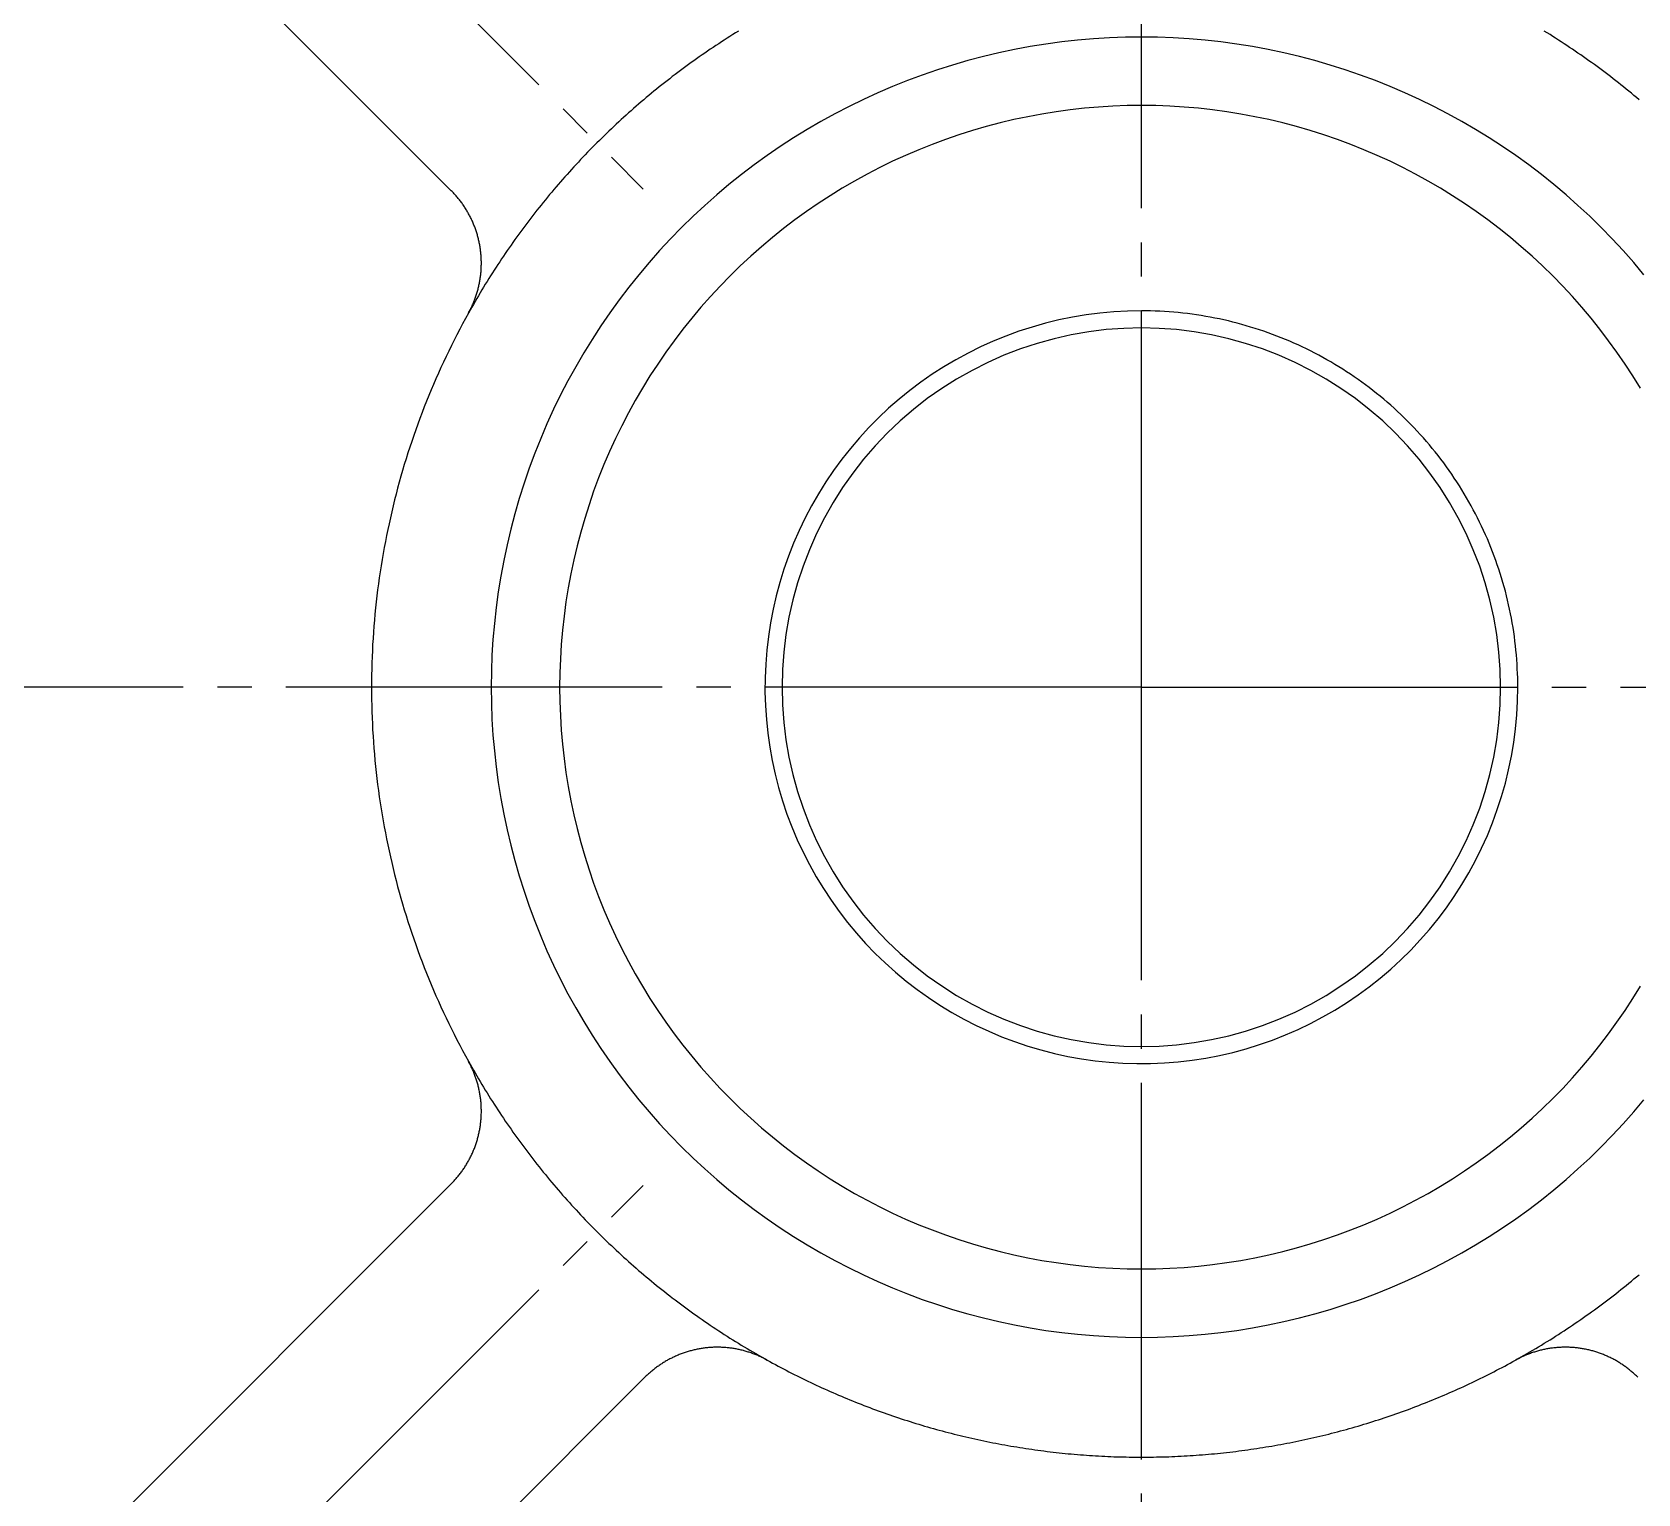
# Model space of a CAD drawing. Extents: x 0 to 707, y 0 to 380.
# Drawn here: x 609.84 to 656.77, y 240.35 to 283.07 of the extents above; entities that cross this region are included whole.
import ezdxf

# ---------------------------------------------------------------- set-up
doc = ezdxf.new("R2010")
doc.units = 0
doc.linetypes.add('DASH_CENTER', pattern=[14, 11, -1, 1, -1])
doc.layers.get('0').update_dxf_attribs({"linetype": 'CONTINUOUS'})

msp = doc.modelspace()

# ---------------------------------------------------------------- linework, layer by layer
at = {"color": 1, "linetype": 'DASH_CENTER'}
for p, q in [((642.259, 263.926), (642.259, 326.846)), ((597.075, 309.11), (627.702, 278.484)), ((642.259, 263.926), (577.909, 263.926)), ((642.259, 199.362), (642.259, 263.926)), ((642.259, 263.926), (706.609, 263.926)), ((597.075, 218.742), (627.702, 249.368))]:
    msp.add_line(p, q, dxfattribs=at)
at = {"color": 7, "linetype": 'CONTINUOUS'}
for p, q in [((622.092, 278.436), (605.853, 294.676)), ((605.853, 233.176), (622.092, 249.416)), ((611.509, 227.519), (627.749, 243.759))]:
    msp.add_line(p, q, dxfattribs=at)
for points in [[(630.484, 283.099, 0), (630.401, 283.048, 0), (630.318, 282.996, 0), (630.235, 282.944, 0), (630.153, 282.891, 0), (630.07, 282.839, 0), (629.988, 282.785, 0), (629.907, 282.732, 0), (629.825, 282.678, 0), (629.744, 282.624, 0), (629.662, 282.569, 0), (629.582, 282.514, 0), (629.501, 282.459, 0), (629.421, 282.404, 0), (629.34, 282.348, 0), (629.26, 282.291, 0), (629.181, 282.235, 0), (629.101, 282.178, 0), (629.022, 282.12, 0), (628.943, 282.063, 0), (628.865, 282.005, 0), (628.786, 281.946, 0), (628.708, 281.887, 0), (628.63, 281.828, 0), (628.552, 281.769, 0), (628.475, 281.709, 0), (628.398, 281.649, 0), (628.321, 281.589, 0), (628.244, 281.528, 0), (628.168, 281.467, 0), (628.092, 281.406, 0), (628.016, 281.344, 0), (627.941, 281.282, 0), (627.865, 281.219, 0), (627.79, 281.157, 0), (627.716, 281.094, 0), (627.641, 281.03, 0), (627.567, 280.967, 0), (627.493, 280.903, 0), (627.419, 280.838, 0), (627.346, 280.774, 0), (627.273, 280.709, 0), (627.2, 280.644, 0), (627.128, 280.578, 0), (627.056, 280.512, 0), (626.984, 280.446, 0), (626.912, 280.379, 0), (626.841, 280.312, 0), (626.77, 280.245, 0), (626.699, 280.178, 0), (626.628, 280.11, 0), (626.558, 280.042, 0), (626.488, 279.974, 0), (626.419, 279.905, 0), (626.349, 279.836, 0), (626.28, 279.767, 0), (626.212, 279.697, 0), (626.143, 279.627, 0), (626.075, 279.557, 0), (626.008, 279.487, 0), (625.94, 279.416, 0), (625.873, 279.345, 0), (625.806, 279.273, 0), (625.74, 279.202, 0), (625.673, 279.13, 0), (625.607, 279.058, 0), (625.542, 278.985, 0), (625.477, 278.912, 0), (625.412, 278.839, 0), (625.347, 278.766, 0), (625.283, 278.692, 0), (625.219, 278.618, 0), (625.155, 278.544, 0), (625.092, 278.47, 0), (625.029, 278.395, 0), (624.966, 278.32, 0), (624.904, 278.245, 0), (624.841, 278.169, 0), (624.78, 278.093, 0), (624.718, 278.017, 0), (624.657, 277.941, 0), (624.597, 277.864, 0), (624.536, 277.788, 0), (624.476, 277.71, 0), (624.416, 277.633, 0), (624.357, 277.555, 0), (624.298, 277.477, 0), (624.239, 277.399, 0), (624.181, 277.321, 0), (624.123, 277.242, 0), (624.065, 277.163, 0), (624.008, 277.084, 0), (623.951, 277.005, 0), (623.894, 276.925, 0), (623.838, 276.845, 0), (623.782, 276.765, 0), (623.726, 276.684, 0), (623.671, 276.604, 0), (623.616, 276.523, 0), (623.562, 276.442, 0), (623.507, 276.36, 0), (623.454, 276.279, 0), (623.4, 276.197, 0), (623.347, 276.115, 0), (623.294, 276.033, 0), (623.242, 275.95, 0), (623.19, 275.867, 0), (623.138, 275.784, 0), (623.087, 275.701, 0), (623.036, 275.618, 0), (622.985, 275.534, 0), (622.935, 275.45, 0), (622.885, 275.366, 0), (622.835, 275.282, 0), (622.786, 275.198, 0), (622.737, 275.113, 0), (622.689, 275.028, 0), (622.641, 274.943, 0), (622.593, 274.857, 0)], [(656.803, 281.094, 0), (656.728, 281.157, 0), (656.653, 281.219, 0), (656.578, 281.282, 0), (656.503, 281.344, 0), (656.427, 281.406, 0), (656.351, 281.467, 0), (656.274, 281.528, 0), (656.198, 281.589, 0), (656.121, 281.649, 0), (656.044, 281.709, 0), (655.966, 281.769, 0), (655.889, 281.828, 0), (655.811, 281.887, 0), (655.733, 281.946, 0), (655.654, 282.005, 0), (655.575, 282.063, 0), (655.497, 282.12, 0), (655.417, 282.178, 0), (655.338, 282.235, 0), (655.258, 282.291, 0), (655.178, 282.348, 0), (655.098, 282.404, 0), (655.018, 282.459, 0), (654.937, 282.514, 0), (654.856, 282.569, 0), (654.775, 282.624, 0), (654.694, 282.678, 0), (654.612, 282.732, 0), (654.53, 282.785, 0), (654.448, 282.839, 0), (654.366, 282.891, 0), (654.283, 282.944, 0), (654.201, 282.996, 0), (654.118, 283.048, 0), (654.035, 283.099, 0)], [(642.259, 282.926, 0), (641.793, 282.92, 0), (641.327, 282.903, 0), (640.862, 282.875, 0), (640.397, 282.835, 0), (639.934, 282.783, 0), (639.471, 282.72, 0), (639.011, 282.646, 0), (638.553, 282.561, 0), (638.096, 282.464, 0), (637.643, 282.357, 0), (637.192, 282.238, 0), (636.744, 282.108, 0), (636.299, 281.967, 0), (635.858, 281.815, 0), (635.421, 281.653, 0), (634.988, 281.48, 0), (634.56, 281.296, 0), (634.136, 281.102, 0), (633.717, 280.897, 0), (633.303, 280.683, 0), (632.894, 280.458, 0), (632.491, 280.223, 0), (632.094, 279.978, 0), (631.703, 279.724, 0), (631.319, 279.46, 0), (630.941, 279.187, 0), (630.57, 278.905, 0), (630.206, 278.613, 0), (629.849, 278.313, 0), (629.5, 278.004, 0), (629.158, 277.687, 0), (628.824, 277.361, 0), (628.499, 277.027, 0), (628.181, 276.686, 0), (627.872, 276.336, 0), (627.572, 275.98, 0), (627.281, 275.615, 0), (626.998, 275.244, 0), (626.725, 274.866, 0), (626.461, 274.482, 0), (626.207, 274.091, 0), (625.962, 273.694, 0), (625.728, 273.291, 0), (625.503, 272.883, 0), (625.288, 272.469, 0), (625.084, 272.05, 0), (624.889, 271.626, 0), (624.706, 271.197, 0), (624.532, 270.764, 0), (624.37, 270.327, 0), (624.218, 269.886, 0), (624.077, 269.441, 0), (623.948, 268.994, 0), (623.829, 268.543, 0), (623.721, 268.089, 0), (623.624, 267.633, 0), (623.539, 267.174, 0), (623.465, 266.714, 0), (623.402, 266.252, 0), (623.351, 265.788, 0), (623.311, 265.324, 0), (623.282, 264.858, 0), (623.265, 264.392, 0), (623.259, 263.926, 0), (623.265, 263.46, 0), (623.282, 262.994, 0), (623.311, 262.528, 0), (623.351, 262.064, 0), (623.402, 261.6, 0), (623.465, 261.138, 0), (623.539, 260.678, 0), (623.624, 260.219, 0), (623.721, 259.763, 0), (623.829, 259.309, 0), (623.948, 258.859, 0), (624.077, 258.411, 0), (624.218, 257.966, 0), (624.37, 257.525, 0), (624.532, 257.088, 0), (624.706, 256.655, 0), (624.889, 256.227, 0), (625.084, 255.803, 0), (625.288, 255.383, 0), (625.503, 254.97, 0), (625.728, 254.561, 0), (625.962, 254.158, 0), (626.207, 253.761, 0), (626.461, 253.37, 0), (626.725, 252.986, 0), (626.998, 252.608, 0), (627.281, 252.237, 0), (627.572, 251.873, 0), (627.872, 251.516, 0), (628.181, 251.166, 0), (628.499, 250.825, 0), (628.824, 250.491, 0), (629.158, 250.165, 0), (629.5, 249.848, 0), (629.849, 249.539, 0), (630.206, 249.239, 0), (630.57, 248.948, 0), (630.941, 248.665, 0), (631.319, 248.392, 0), (631.703, 248.128, 0), (632.094, 247.874, 0), (632.491, 247.629, 0), (632.894, 247.394, 0), (633.303, 247.17, 0), (633.717, 246.955, 0), (634.136, 246.75, 0), (634.56, 246.556, 0), (634.988, 246.372, 0), (635.421, 246.199, 0), (635.858, 246.037, 0), (636.299, 245.885, 0), (636.744, 245.744, 0), (637.192, 245.614, 0), (637.643, 245.495, 0), (638.096, 245.388, 0), (638.553, 245.291, 0), (639.011, 245.206, 0), (639.471, 245.132, 0), (639.934, 245.069, 0), (640.397, 245.018, 0), (640.862, 244.978, 0), (641.327, 244.949, 0), (641.793, 244.932, 0), (642.259, 244.926, 0)], [(656.947, 275.98, 0), (656.646, 276.336, 0), (656.337, 276.686, 0), (656.02, 277.027, 0), (655.694, 277.361, 0), (655.361, 277.687, 0), (655.019, 278.004, 0), (654.67, 278.313, 0), (654.313, 278.613, 0), (653.949, 278.905, 0), (653.578, 279.187, 0), (653.2, 279.46, 0), (652.815, 279.724, 0), (652.424, 279.978, 0), (652.027, 280.223, 0), (651.624, 280.458, 0), (651.216, 280.683, 0), (650.802, 280.897, 0), (650.383, 281.102, 0), (649.959, 281.296, 0), (649.53, 281.48, 0), (649.097, 281.653, 0), (648.66, 281.815, 0), (648.219, 281.967, 0), (647.775, 282.108, 0), (647.327, 282.238, 0), (646.876, 282.357, 0), (646.422, 282.464, 0), (645.966, 282.561, 0), (645.508, 282.646, 0), (645.047, 282.72, 0), (644.585, 282.783, 0), (644.122, 282.835, 0), (643.657, 282.875, 0), (643.192, 282.903, 0), (642.726, 282.92, 0), (642.259, 282.926, 0)], [(642.259, 280.926, 0), (641.842, 280.921, 0), (641.425, 280.906, 0), (641.009, 280.88, 0), (640.593, 280.844, 0), (640.178, 280.798, 0), (639.765, 280.742, 0), (639.353, 280.676, 0), (638.943, 280.599, 0), (638.535, 280.513, 0), (638.129, 280.417, 0), (637.725, 280.31, 0), (637.324, 280.194, 0), (636.927, 280.068, 0), (636.532, 279.932, 0), (636.141, 279.787, 0), (635.754, 279.632, 0), (635.37, 279.468, 0), (634.991, 279.294, 0), (634.616, 279.111, 0), (634.246, 278.919, 0), (633.88, 278.718, 0), (633.52, 278.507, 0), (633.164, 278.289, 0), (632.815, 278.061, 0), (632.471, 277.825, 0), (632.132, 277.581, 0), (631.8, 277.328, 0), (631.475, 277.067, 0), (631.155, 276.799, 0), (630.843, 276.522, 0), (630.537, 276.238, 0), (630.239, 275.947, 0), (629.947, 275.648, 0), (629.663, 275.343, 0), (629.387, 275.03, 0), (629.118, 274.711, 0), (628.857, 274.385, 0), (628.605, 274.053, 0), (628.36, 273.715, 0), (628.124, 273.371, 0), (627.897, 273.021, 0), (627.678, 272.666, 0), (627.468, 272.305, 0), (627.267, 271.94, 0), (627.075, 271.569, 0), (626.892, 271.195, 0), (626.718, 270.815, 0), (626.553, 270.432, 0), (626.398, 270.044, 0), (626.253, 269.653, 0), (626.117, 269.259, 0), (625.991, 268.861, 0), (625.875, 268.46, 0), (625.769, 268.057, 0), (625.672, 267.651, 0), (625.586, 267.243, 0), (625.51, 266.832, 0), (625.443, 266.421, 0), (625.387, 266.007, 0), (625.341, 265.592, 0), (625.305, 265.177, 0), (625.28, 264.76, 0), (625.264, 264.343, 0), (625.259, 263.926, 0), (625.264, 263.509, 0), (625.28, 263.092, 0), (625.305, 262.675, 0), (625.341, 262.26, 0), (625.387, 261.845, 0), (625.443, 261.432, 0), (625.51, 261.02, 0), (625.586, 260.61, 0), (625.672, 260.201, 0), (625.769, 259.795, 0), (625.875, 259.392, 0), (625.991, 258.991, 0), (626.117, 258.593, 0), (626.253, 258.199, 0), (626.398, 257.808, 0), (626.553, 257.42, 0), (626.718, 257.037, 0), (626.892, 256.658, 0), (627.075, 256.283, 0), (627.267, 255.912, 0), (627.468, 255.547, 0), (627.678, 255.186, 0), (627.897, 254.831, 0), (628.124, 254.481, 0), (628.36, 254.137, 0), (628.605, 253.799, 0), (628.857, 253.467, 0), (629.118, 253.141, 0), (629.387, 252.822, 0), (629.663, 252.51, 0), (629.947, 252.204, 0), (630.239, 251.905, 0), (630.537, 251.614, 0), (630.843, 251.33, 0), (631.155, 251.054, 0), (631.475, 250.785, 0), (631.8, 250.524, 0), (632.132, 250.272, 0), (632.471, 250.027, 0), (632.815, 249.791, 0), (633.164, 249.564, 0), (633.52, 249.345, 0), (633.88, 249.135, 0), (634.246, 248.933, 0), (634.616, 248.741, 0), (634.991, 248.558, 0), (635.37, 248.385, 0), (635.754, 248.22, 0), (636.141, 248.065, 0), (636.532, 247.92, 0), (636.927, 247.784, 0), (637.324, 247.658, 0), (637.725, 247.542, 0), (638.129, 247.436, 0), (638.535, 247.339, 0), (638.943, 247.253, 0), (639.353, 247.176, 0), (639.765, 247.11, 0), (640.178, 247.054, 0), (640.593, 247.008, 0), (641.009, 246.972, 0), (641.425, 246.947, 0), (641.842, 246.931, 0), (642.259, 246.926, 0)], [(656.841, 272.666, 0), (656.622, 273.021, 0), (656.394, 273.371, 0), (656.158, 273.715, 0), (655.914, 274.053, 0), (655.661, 274.385, 0), (655.401, 274.711, 0), (655.132, 275.03, 0), (654.855, 275.343, 0), (654.572, 275.648, 0), (654.28, 275.947, 0), (653.982, 276.238, 0), (653.676, 276.522, 0), (653.363, 276.799, 0), (653.044, 277.067, 0), (652.718, 277.328, 0), (652.386, 277.581, 0), (652.048, 277.825, 0), (651.704, 278.061, 0), (651.354, 278.289, 0), (650.999, 278.507, 0), (650.639, 278.718, 0), (650.273, 278.919, 0), (649.903, 279.111, 0), (649.528, 279.294, 0), (649.148, 279.468, 0), (648.765, 279.632, 0), (648.378, 279.787, 0), (647.986, 279.932, 0), (647.592, 280.068, 0), (647.194, 280.194, 0), (646.793, 280.31, 0), (646.39, 280.417, 0), (645.984, 280.513, 0), (645.576, 280.599, 0), (645.166, 280.676, 0), (644.754, 280.742, 0), (644.34, 280.798, 0), (643.926, 280.844, 0), (643.51, 280.88, 0), (643.093, 280.906, 0), (642.677, 280.921, 0), (642.259, 280.926, 0)], [(622.593, 274.857, 0), (622.608, 274.884, 0), (622.622, 274.911, 0), (622.636, 274.937, 0), (622.65, 274.964, 0), (622.663, 274.992, 0), (622.677, 275.019, 0), (622.69, 275.046, 0), (622.702, 275.074, 0), (622.715, 275.101, 0), (622.727, 275.129, 0), (622.739, 275.157, 0), (622.75, 275.185, 0), (622.761, 275.213, 0), (622.772, 275.241, 0), (622.783, 275.27, 0), (622.794, 275.298, 0), (622.804, 275.327, 0), (622.813, 275.355, 0), (622.823, 275.384, 0), (622.832, 275.413, 0), (622.841, 275.442, 0), (622.85, 275.471, 0), (622.858, 275.5, 0), (622.866, 275.529, 0), (622.874, 275.559, 0), (622.882, 275.588, 0), (622.889, 275.617, 0), (622.896, 275.647, 0), (622.902, 275.676, 0), (622.909, 275.706, 0), (622.915, 275.736, 0), (622.92, 275.766, 0), (622.926, 275.795, 0), (622.931, 275.825, 0), (622.936, 275.855, 0), (622.94, 275.885, 0), (622.944, 275.915, 0), (622.948, 275.945, 0), (622.952, 275.975, 0), (622.955, 276.005, 0), (622.958, 276.036, 0), (622.961, 276.066, 0), (622.963, 276.096, 0), (622.965, 276.126, 0), (622.967, 276.156, 0), (622.968, 276.187, 0), (622.969, 276.217, 0), (622.97, 276.247, 0), (622.971, 276.278, 0), (622.971, 276.308, 0), (622.971, 276.338, 0), (622.971, 276.368, 0), (622.97, 276.399, 0), (622.969, 276.429, 0), (622.968, 276.459, 0), (622.966, 276.49, 0), (622.964, 276.52, 0), (622.962, 276.55, 0), (622.959, 276.58, 0), (622.956, 276.61, 0), (622.953, 276.64, 0), (622.95, 276.671, 0), (622.946, 276.701, 0), (622.942, 276.731, 0), (622.938, 276.761, 0), (622.933, 276.791, 0), (622.928, 276.82, 0), (622.923, 276.85, 0), (622.917, 276.88, 0), (622.911, 276.91, 0), (622.905, 276.939, 0), (622.899, 276.969, 0), (622.892, 276.999, 0), (622.885, 277.028, 0), (622.878, 277.057, 0), (622.87, 277.087, 0), (622.862, 277.116, 0), (622.854, 277.145, 0), (622.845, 277.174, 0), (622.836, 277.203, 0), (622.827, 277.232, 0), (622.818, 277.261, 0), (622.808, 277.29, 0), (622.798, 277.318, 0), (622.788, 277.347, 0), (622.777, 277.375, 0), (622.767, 277.403, 0), (622.755, 277.432, 0), (622.744, 277.46, 0), (622.732, 277.488, 0), (622.72, 277.515, 0), (622.708, 277.543, 0), (622.696, 277.571, 0), (622.683, 277.598, 0), (622.67, 277.626, 0), (622.656, 277.653, 0), (622.643, 277.68, 0), (622.629, 277.707, 0), (622.614, 277.733, 0), (622.6, 277.76, 0), (622.585, 277.787, 0), (622.57, 277.813, 0), (622.555, 277.839, 0), (622.54, 277.865, 0), (622.524, 277.891, 0), (622.508, 277.917, 0), (622.491, 277.942, 0), (622.475, 277.968, 0), (622.458, 277.993, 0), (622.441, 278.018, 0), (622.424, 278.043, 0), (622.406, 278.067, 0), (622.388, 278.092, 0), (622.37, 278.116, 0), (622.352, 278.14, 0), (622.333, 278.164, 0), (622.314, 278.188, 0), (622.295, 278.212, 0), (622.276, 278.235, 0), (622.257, 278.258, 0), (622.237, 278.281, 0), (622.217, 278.304, 0), (622.197, 278.326, 0), (622.176, 278.349, 0), (622.156, 278.371, 0), (622.135, 278.393, 0), (622.114, 278.415, 0), (622.092, 278.436, 0)], [(622.593, 274.857, 0), (622.507, 274.701, 0), (622.422, 274.544, 0), (622.339, 274.387, 0), (622.257, 274.228, 0), (622.175, 274.07, 0), (622.096, 273.91, 0), (622.017, 273.75, 0), (621.94, 273.589, 0), (621.864, 273.428, 0), (621.789, 273.266, 0), (621.716, 273.103, 0), (621.644, 272.94, 0), (621.573, 272.776, 0), (621.504, 272.612, 0), (621.435, 272.447, 0), (621.368, 272.282, 0), (621.303, 272.116, 0), (621.239, 271.95, 0), (621.176, 271.783, 0), (621.114, 271.616, 0), (621.054, 271.448, 0), (620.995, 271.279, 0), (620.937, 271.111, 0), (620.881, 270.941, 0), (620.826, 270.772, 0), (620.772, 270.602, 0), (620.72, 270.431, 0), (620.669, 270.26, 0), (620.62, 270.089, 0), (620.572, 269.917, 0), (620.525, 269.745, 0), (620.479, 269.572, 0), (620.435, 269.4, 0), (620.393, 269.226, 0), (620.351, 269.053, 0), (620.311, 268.879, 0), (620.273, 268.705, 0), (620.235, 268.531, 0), (620.2, 268.356, 0), (620.165, 268.181, 0), (620.132, 268.006, 0), (620.101, 267.83, 0), (620.07, 267.654, 0), (620.041, 267.478, 0), (620.014, 267.302, 0), (619.988, 267.126, 0), (619.963, 266.949, 0), (619.94, 266.772, 0), (619.918, 266.595, 0), (619.898, 266.418, 0), (619.879, 266.241, 0), (619.861, 266.063, 0), (619.845, 265.885, 0), (619.83, 265.708, 0), (619.817, 265.53, 0), (619.805, 265.352, 0), (619.794, 265.174, 0), (619.785, 264.996, 0), (619.777, 264.818, 0), (619.771, 264.639, 0), (619.766, 264.461, 0), (619.762, 264.283, 0), (619.76, 264.104, 0), (619.759, 263.926, 0), (619.76, 263.748, 0), (619.762, 263.569, 0), (619.766, 263.391, 0), (619.771, 263.213, 0), (619.777, 263.035, 0), (619.785, 262.856, 0), (619.794, 262.678, 0), (619.805, 262.5, 0), (619.817, 262.322, 0), (619.83, 262.144, 0), (619.845, 261.967, 0), (619.861, 261.789, 0), (619.879, 261.612, 0), (619.898, 261.434, 0), (619.918, 261.257, 0), (619.94, 261.08, 0), (619.963, 260.903, 0), (619.988, 260.727, 0), (620.014, 260.55, 0), (620.041, 260.374, 0), (620.07, 260.198, 0), (620.101, 260.022, 0), (620.132, 259.847, 0), (620.165, 259.671, 0), (620.2, 259.496, 0), (620.235, 259.322, 0), (620.273, 259.147, 0), (620.311, 258.973, 0), (620.351, 258.799, 0), (620.393, 258.626, 0), (620.435, 258.453, 0), (620.479, 258.28, 0), (620.525, 258.107, 0), (620.572, 257.935, 0), (620.62, 257.763, 0), (620.669, 257.592, 0), (620.72, 257.421, 0), (620.772, 257.251, 0), (620.826, 257.081, 0), (620.881, 256.911, 0), (620.937, 256.742, 0), (620.995, 256.573, 0), (621.054, 256.405, 0), (621.114, 256.237, 0), (621.176, 256.069, 0), (621.239, 255.902, 0), (621.303, 255.736, 0), (621.368, 255.57, 0), (621.435, 255.405, 0), (621.504, 255.24, 0), (621.573, 255.076, 0), (621.644, 254.912, 0), (621.716, 254.749, 0), (621.789, 254.586, 0), (621.864, 254.424, 0), (621.94, 254.263, 0), (622.017, 254.102, 0), (622.096, 253.942, 0), (622.175, 253.783, 0), (622.257, 253.624, 0), (622.339, 253.466, 0), (622.422, 253.308, 0), (622.507, 253.151, 0), (622.593, 252.995, 0)], [(642.259, 274.926, 0), (641.854, 274.919, 0), (641.45, 274.896, 0), (641.047, 274.859, 0), (640.645, 274.807, 0), (640.246, 274.74, 0), (639.849, 274.659, 0), (639.456, 274.563, 0), (639.066, 274.452, 0), (638.681, 274.328, 0), (638.3, 274.189, 0), (637.925, 274.036, 0), (637.556, 273.87, 0), (637.193, 273.69, 0), (636.837, 273.497, 0), (636.489, 273.291, 0), (636.148, 273.072, 0), (635.816, 272.841, 0), (635.492, 272.598, 0), (635.177, 272.343, 0), (634.872, 272.077, 0), (634.577, 271.799, 0), (634.293, 271.511, 0), (634.019, 271.213, 0), (633.756, 270.904, 0), (633.505, 270.587, 0), (633.266, 270.26, 0), (633.039, 269.925, 0), (632.824, 269.581, 0), (632.623, 269.23, 0), (632.434, 268.872, 0), (632.258, 268.507, 0), (632.097, 268.136, 0), (631.949, 267.759, 0), (631.815, 267.377, 0), (631.695, 266.99, 0), (631.589, 266.599, 0), (631.498, 266.204, 0), (631.421, 265.807, 0), (631.359, 265.406, 0), (631.312, 265.004, 0), (631.28, 264.601, 0), (631.263, 264.196, 0), (631.26, 263.791, 0), (631.273, 263.386, 0), (631.3, 262.982, 0), (631.342, 262.58, 0), (631.399, 262.179, 0), (631.471, 261.78, 0), (631.557, 261.384, 0), (631.658, 260.992, 0), (631.773, 260.604, 0), (631.902, 260.22, 0), (632.046, 259.842, 0), (632.203, 259.468, 0), (632.374, 259.101, 0), (632.558, 258.741, 0), (632.756, 258.387, 0), (632.966, 258.041, 0), (633.189, 257.703, 0), (633.424, 257.373, 0), (633.671, 257.053, 0), (633.93, 256.741, 0), (634.2, 256.439, 0), (634.481, 256.148, 0), (634.773, 255.867, 0), (635.074, 255.597, 0), (635.386, 255.338, 0), (635.707, 255.091, 0), (636.036, 254.856, 0), (636.374, 254.633, 0), (636.72, 254.422, 0), (637.074, 254.225, 0), (637.435, 254.041, 0), (637.802, 253.87, 0), (638.175, 253.713, 0), (638.554, 253.569, 0), (638.937, 253.44, 0), (639.325, 253.325, 0), (639.718, 253.224, 0), (640.113, 253.137, 0), (640.512, 253.066, 0), (640.913, 253.009, 0), (641.316, 252.967, 0), (641.72, 252.939, 0), (642.124, 252.927, 0), (642.529, 252.929, 0), (642.934, 252.947, 0), (643.338, 252.979, 0), (643.74, 253.026, 0), (644.14, 253.088, 0), (644.538, 253.165, 0), (644.932, 253.256, 0), (645.323, 253.361, 0), (645.71, 253.481, 0), (646.092, 253.615, 0), (646.469, 253.763, 0), (646.84, 253.925, 0), (647.205, 254.101, 0), (647.563, 254.289, 0), (647.914, 254.491, 0), (648.258, 254.706, 0), (648.593, 254.933, 0), (648.92, 255.172, 0), (649.238, 255.423, 0), (649.546, 255.686, 0), (649.844, 255.959, 0), (650.132, 256.244, 0), (650.41, 256.539, 0), (650.676, 256.844, 0), (650.931, 257.159, 0), (651.174, 257.482, 0), (651.405, 257.815, 0), (651.624, 258.156, 0), (651.83, 258.504, 0), (652.023, 258.86, 0), (652.203, 259.223, 0), (652.37, 259.592, 0), (652.522, 259.967, 0), (652.661, 260.348, 0), (652.786, 260.733, 0), (652.896, 261.123, 0), (652.992, 261.516, 0), (653.073, 261.913, 0), (653.14, 262.312, 0), (653.192, 262.714, 0), (653.23, 263.117, 0), (653.252, 263.521, 0), (653.259, 263.926, 0)], [(653.259, 263.926, 0), (653.259, 264.061, 0), (653.256, 264.196, 0), (653.252, 264.331, 0), (653.246, 264.466, 0), (653.239, 264.601, 0), (653.23, 264.735, 0), (653.219, 264.87, 0), (653.206, 265.004, 0), (653.192, 265.139, 0), (653.177, 265.273, 0), (653.159, 265.406, 0), (653.14, 265.54, 0), (653.12, 265.674, 0), (653.097, 265.807, 0), (653.073, 265.94, 0), (653.048, 266.072, 0), (653.021, 266.204, 0), (652.992, 266.336, 0), (652.962, 266.468, 0), (652.93, 266.599, 0), (652.896, 266.73, 0), (652.861, 266.86, 0), (652.824, 266.99, 0), (652.786, 267.119, 0), (652.746, 267.248, 0), (652.704, 267.377, 0), (652.661, 267.505, 0), (652.616, 267.632, 0), (652.57, 267.759, 0), (652.522, 267.885, 0), (652.473, 268.011, 0), (652.422, 268.136, 0), (652.37, 268.26, 0), (652.316, 268.384, 0), (652.26, 268.507, 0), (652.203, 268.629, 0), (652.145, 268.751, 0), (652.085, 268.872, 0), (652.023, 268.992, 0), (651.96, 269.111, 0), (651.896, 269.23, 0), (651.83, 269.348, 0), (651.763, 269.465, 0), (651.694, 269.581, 0), (651.624, 269.697, 0), (651.553, 269.811, 0), (651.48, 269.925, 0), (651.405, 270.037, 0), (651.33, 270.149, 0), (651.253, 270.26, 0), (651.174, 270.37, 0), (651.095, 270.479, 0), (651.014, 270.587, 0), (650.931, 270.694, 0), (650.847, 270.8, 0), (650.762, 270.904, 0), (650.676, 271.008, 0), (650.589, 271.111, 0), (650.5, 271.213, 0), (650.41, 271.313, 0), (650.319, 271.413, 0), (650.226, 271.511, 0), (650.132, 271.608, 0), (650.038, 271.704, 0), (649.941, 271.799, 0), (649.844, 271.893, 0), (649.746, 271.985, 0), (649.646, 272.077, 0), (649.546, 272.167, 0), (649.444, 272.255, 0), (649.341, 272.343, 0), (649.238, 272.429, 0), (649.133, 272.514, 0), (649.027, 272.598, 0), (648.92, 272.68, 0), (648.812, 272.761, 0), (648.703, 272.841, 0), (648.593, 272.92, 0), (648.482, 272.997, 0), (648.371, 273.072, 0), (648.258, 273.147, 0), (648.144, 273.219, 0), (648.03, 273.291, 0), (647.914, 273.361, 0), (647.798, 273.43, 0), (647.681, 273.497, 0), (647.563, 273.563, 0), (647.445, 273.627, 0), (647.325, 273.69, 0), (647.205, 273.752, 0), (647.084, 273.812, 0), (646.962, 273.87, 0), (646.84, 273.927, 0), (646.717, 273.982, 0), (646.593, 274.036, 0), (646.469, 274.089, 0), (646.344, 274.14, 0), (646.218, 274.189, 0), (646.092, 274.237, 0), (645.965, 274.283, 0), (645.838, 274.328, 0), (645.71, 274.371, 0), (645.581, 274.412, 0), (645.452, 274.452, 0), (645.323, 274.491, 0), (645.193, 274.528, 0), (645.063, 274.563, 0), (644.932, 274.596, 0), (644.801, 274.628, 0), (644.669, 274.659, 0), (644.538, 274.688, 0), (644.405, 274.715, 0), (644.273, 274.74, 0), (644.14, 274.764, 0), (644.007, 274.786, 0), (643.873, 274.807, 0), (643.74, 274.826, 0), (643.606, 274.843, 0), (643.472, 274.859, 0), (643.338, 274.873, 0), (643.203, 274.886, 0), (643.069, 274.896, 0), (642.934, 274.905, 0), (642.799, 274.913, 0), (642.664, 274.919, 0), (642.529, 274.923, 0), (642.394, 274.925, 0), (642.259, 274.926, 0)], [(652.759, 263.926, 0), (652.747, 264.441, 0), (652.709, 264.955, 0), (652.646, 265.467, 0), (652.558, 265.975, 0), (652.445, 266.477, 0), (652.307, 266.974, 0), (652.146, 267.463, 0), (651.96, 267.944, 0), (651.751, 268.415, 0), (651.52, 268.876, 0), (651.265, 269.324, 0), (650.99, 269.76, 0), (650.693, 270.181, 0), (650.376, 270.587, 0), (650.039, 270.977, 0), (649.684, 271.351, 0), (649.311, 271.706, 0), (648.92, 272.043, 0), (648.514, 272.36, 0), (648.093, 272.657, 0), (647.657, 272.932, 0), (647.209, 273.186, 0), (646.749, 273.418, 0), (646.278, 273.627, 0), (645.797, 273.812, 0), (645.307, 273.974, 0), (644.811, 274.111, 0), (644.308, 274.224, 0), (643.8, 274.312, 0), (643.289, 274.376, 0), (642.775, 274.413, 0), (642.259, 274.426, 0), (641.744, 274.413, 0), (641.23, 274.376, 0), (640.719, 274.312, 0), (640.211, 274.224, 0), (639.708, 274.111, 0), (639.211, 273.974, 0), (638.722, 273.812, 0), (638.241, 273.627, 0), (637.77, 273.418, 0), (637.31, 273.186, 0), (636.861, 272.932, 0), (636.426, 272.657, 0), (636.004, 272.36, 0), (635.598, 272.043, 0), (635.208, 271.706, 0), (634.835, 271.351, 0), (634.479, 270.977, 0), (634.143, 270.587, 0), (633.826, 270.181, 0), (633.529, 269.76, 0), (633.253, 269.324, 0), (632.999, 268.876, 0), (632.767, 268.415, 0), (632.559, 267.944, 0), (632.373, 267.463, 0), (632.211, 266.974, 0), (632.074, 266.477, 0), (631.961, 265.975, 0), (631.873, 265.467, 0), (631.81, 264.955, 0), (631.772, 264.441, 0), (631.759, 263.926, 0), (631.772, 263.411, 0), (631.81, 262.897, 0), (631.873, 262.385, 0), (631.961, 261.878, 0), (632.074, 261.375, 0), (632.211, 260.878, 0), (632.373, 260.389, 0), (632.559, 259.908, 0), (632.767, 259.437, 0), (632.999, 258.976, 0), (633.253, 258.528, 0), (633.529, 258.093, 0), (633.826, 257.671, 0), (634.143, 257.265, 0), (634.479, 256.875, 0), (634.835, 256.501, 0), (635.208, 256.146, 0), (635.598, 255.809, 0), (636.004, 255.492, 0), (636.426, 255.196, 0), (636.861, 254.92, 0), (637.31, 254.666, 0), (637.77, 254.434, 0), (638.241, 254.225, 0), (638.722, 254.04, 0), (639.211, 253.878, 0), (639.708, 253.741, 0), (640.211, 253.628, 0), (640.719, 253.54, 0), (641.23, 253.477, 0), (641.744, 253.439, 0), (642.259, 253.426, 0), (642.775, 253.439, 0), (643.289, 253.477, 0), (643.8, 253.54, 0), (644.308, 253.628, 0), (644.811, 253.741, 0), (645.307, 253.878, 0), (645.797, 254.04, 0), (646.278, 254.225, 0), (646.749, 254.434, 0), (647.209, 254.666, 0), (647.657, 254.92, 0), (648.093, 255.196, 0), (648.514, 255.492, 0), (648.92, 255.809, 0), (649.311, 256.146, 0), (649.684, 256.501, 0), (650.039, 256.875, 0), (650.376, 257.265, 0), (650.693, 257.671, 0), (650.99, 258.093, 0), (651.265, 258.528, 0), (651.52, 258.976, 0), (651.751, 259.437, 0), (651.96, 259.908, 0), (652.146, 260.389, 0), (652.307, 260.878, 0), (652.445, 261.375, 0), (652.558, 261.878, 0), (652.646, 262.385, 0), (652.709, 262.897, 0), (652.747, 263.411, 0), (652.759, 263.926, 0)], [(642.259, 246.926, 0), (642.677, 246.931, 0), (643.093, 246.947, 0), (643.51, 246.972, 0), (643.926, 247.008, 0), (644.34, 247.054, 0), (644.754, 247.11, 0), (645.166, 247.176, 0), (645.576, 247.253, 0), (645.984, 247.339, 0), (646.39, 247.436, 0), (646.793, 247.542, 0), (647.194, 247.658, 0), (647.592, 247.784, 0), (647.986, 247.92, 0), (648.378, 248.065, 0), (648.765, 248.22, 0), (649.148, 248.385, 0), (649.528, 248.558, 0), (649.903, 248.741, 0), (650.273, 248.933, 0), (650.639, 249.135, 0), (650.999, 249.345, 0), (651.354, 249.564, 0), (651.704, 249.791, 0), (652.048, 250.027, 0), (652.386, 250.272, 0), (652.718, 250.524, 0), (653.044, 250.785, 0), (653.363, 251.054, 0), (653.676, 251.33, 0), (653.982, 251.614, 0), (654.28, 251.905, 0), (654.572, 252.204, 0), (654.855, 252.51, 0), (655.132, 252.822, 0), (655.401, 253.141, 0), (655.661, 253.467, 0), (655.914, 253.799, 0), (656.158, 254.137, 0), (656.394, 254.481, 0), (656.622, 254.831, 0), (656.841, 255.186, 0)], [(622.092, 249.416, 0), (622.114, 249.438, 0), (622.135, 249.459, 0), (622.156, 249.481, 0), (622.176, 249.503, 0), (622.197, 249.526, 0), (622.217, 249.548, 0), (622.237, 249.571, 0), (622.257, 249.594, 0), (622.276, 249.617, 0), (622.295, 249.641, 0), (622.314, 249.664, 0), (622.333, 249.688, 0), (622.352, 249.712, 0), (622.37, 249.736, 0), (622.388, 249.76, 0), (622.406, 249.785, 0), (622.424, 249.81, 0), (622.441, 249.834, 0), (622.458, 249.859, 0), (622.475, 249.885, 0), (622.491, 249.91, 0), (622.508, 249.936, 0), (622.524, 249.961, 0), (622.54, 249.987, 0), (622.555, 250.013, 0), (622.57, 250.039, 0), (622.585, 250.066, 0), (622.6, 250.092, 0), (622.614, 250.119, 0), (622.629, 250.146, 0), (622.643, 250.172, 0), (622.656, 250.199, 0), (622.67, 250.227, 0), (622.683, 250.254, 0), (622.696, 250.281, 0), (622.708, 250.309, 0), (622.72, 250.337, 0), (622.732, 250.365, 0), (622.744, 250.393, 0), (622.755, 250.421, 0), (622.767, 250.449, 0), (622.777, 250.477, 0), (622.788, 250.505, 0), (622.798, 250.534, 0), (622.808, 250.563, 0), (622.818, 250.591, 0), (622.827, 250.62, 0), (622.836, 250.649, 0), (622.845, 250.678, 0), (622.854, 250.707, 0), (622.862, 250.736, 0), (622.87, 250.765, 0), (622.878, 250.795, 0), (622.885, 250.824, 0), (622.892, 250.854, 0), (622.899, 250.883, 0), (622.905, 250.913, 0), (622.911, 250.942, 0), (622.917, 250.972, 0), (622.923, 251.002, 0), (622.928, 251.032, 0), (622.933, 251.062, 0), (622.938, 251.092, 0), (622.942, 251.122, 0), (622.946, 251.152, 0), (622.95, 251.182, 0), (622.953, 251.212, 0), (622.956, 251.242, 0), (622.959, 251.272, 0), (622.962, 251.302, 0), (622.964, 251.332, 0), (622.966, 251.363, 0), (622.968, 251.393, 0), (622.969, 251.423, 0), (622.97, 251.453, 0), (622.971, 251.484, 0), (622.971, 251.514, 0), (622.971, 251.544, 0), (622.971, 251.575, 0), (622.97, 251.605, 0), (622.969, 251.635, 0), (622.968, 251.665, 0), (622.967, 251.696, 0), (622.965, 251.726, 0), (622.963, 251.756, 0), (622.961, 251.786, 0), (622.958, 251.817, 0), (622.955, 251.847, 0), (622.952, 251.877, 0), (622.948, 251.907, 0), (622.944, 251.937, 0), (622.94, 251.967, 0), (622.936, 251.997, 0), (622.931, 252.027, 0), (622.926, 252.057, 0), (622.92, 252.087, 0), (622.915, 252.116, 0), (622.909, 252.146, 0), (622.902, 252.176, 0), (622.896, 252.205, 0), (622.889, 252.235, 0), (622.882, 252.264, 0), (622.874, 252.294, 0), (622.866, 252.323, 0), (622.858, 252.352, 0), (622.85, 252.381, 0), (622.841, 252.41, 0), (622.832, 252.439, 0), (622.823, 252.468, 0), (622.813, 252.497, 0), (622.804, 252.525, 0), (622.794, 252.554, 0), (622.783, 252.582, 0), (622.772, 252.611, 0), (622.761, 252.639, 0), (622.75, 252.667, 0), (622.739, 252.695, 0), (622.727, 252.723, 0), (622.715, 252.751, 0), (622.702, 252.778, 0), (622.69, 252.806, 0), (622.677, 252.833, 0), (622.663, 252.861, 0), (622.65, 252.888, 0), (622.636, 252.915, 0), (622.622, 252.942, 0), (622.608, 252.968, 0), (622.593, 252.995, 0)], [(622.593, 252.995, 0), (622.641, 252.909, 0), (622.689, 252.824, 0), (622.737, 252.739, 0), (622.786, 252.655, 0), (622.835, 252.57, 0), (622.885, 252.486, 0), (622.935, 252.402, 0), (622.985, 252.318, 0), (623.036, 252.234, 0), (623.087, 252.151, 0), (623.138, 252.068, 0), (623.19, 251.985, 0), (623.242, 251.902, 0), (623.294, 251.819, 0), (623.347, 251.737, 0), (623.4, 251.655, 0), (623.454, 251.573, 0), (623.507, 251.492, 0), (623.562, 251.41, 0), (623.616, 251.329, 0), (623.671, 251.248, 0), (623.726, 251.168, 0), (623.782, 251.087, 0), (623.838, 251.007, 0), (623.894, 250.927, 0), (623.951, 250.848, 0), (624.008, 250.768, 0), (624.065, 250.689, 0), (624.123, 250.61, 0), (624.181, 250.531, 0), (624.239, 250.453, 0), (624.298, 250.375, 0), (624.357, 250.297, 0), (624.416, 250.219, 0), (624.476, 250.142, 0), (624.536, 250.065, 0), (624.597, 249.988, 0), (624.657, 249.911, 0), (624.718, 249.835, 0), (624.78, 249.759, 0), (624.841, 249.683, 0), (624.904, 249.607, 0), (624.966, 249.532, 0), (625.029, 249.457, 0), (625.092, 249.382, 0), (625.155, 249.308, 0), (625.219, 249.234, 0), (625.283, 249.16, 0), (625.347, 249.086, 0), (625.412, 249.013, 0), (625.477, 248.94, 0), (625.542, 248.867, 0), (625.607, 248.794, 0), (625.673, 248.722, 0), (625.74, 248.65, 0), (625.806, 248.579, 0), (625.873, 248.507, 0), (625.94, 248.436, 0), (626.008, 248.366, 0), (626.075, 248.295, 0), (626.143, 248.225, 0), (626.212, 248.155, 0), (626.28, 248.085, 0), (626.349, 248.016, 0), (626.419, 247.947, 0), (626.488, 247.879, 0), (626.558, 247.81, 0), (626.628, 247.742, 0), (626.699, 247.674, 0), (626.77, 247.607, 0), (626.841, 247.54, 0), (626.912, 247.473, 0), (626.984, 247.406, 0), (627.056, 247.34, 0), (627.128, 247.274, 0), (627.2, 247.209, 0), (627.273, 247.143, 0), (627.346, 247.078, 0), (627.419, 247.014, 0), (627.493, 246.949, 0), (627.567, 246.885, 0), (627.641, 246.822, 0), (627.716, 246.758, 0), (627.79, 246.695, 0), (627.865, 246.633, 0), (627.941, 246.57, 0), (628.016, 246.508, 0), (628.092, 246.447, 0), (628.168, 246.385, 0), (628.244, 246.324, 0), (628.321, 246.263, 0), (628.398, 246.203, 0), (628.475, 246.143, 0), (628.552, 246.083, 0), (628.63, 246.024, 0), (628.708, 245.965, 0), (628.786, 245.906, 0), (628.865, 245.848, 0), (628.943, 245.79, 0), (629.022, 245.732, 0), (629.101, 245.675, 0), (629.181, 245.618, 0), (629.26, 245.561, 0), (629.34, 245.505, 0), (629.421, 245.449, 0), (629.501, 245.393, 0), (629.582, 245.338, 0), (629.662, 245.283, 0), (629.744, 245.228, 0), (629.825, 245.174, 0), (629.907, 245.12, 0), (629.988, 245.067, 0), (630.07, 245.014, 0), (630.153, 244.961, 0), (630.235, 244.908, 0), (630.318, 244.856, 0), (630.401, 244.805, 0), (630.484, 244.753, 0), (630.568, 244.702, 0), (630.651, 244.652, 0), (630.735, 244.601, 0), (630.819, 244.552, 0), (630.903, 244.502, 0), (630.988, 244.453, 0), (631.073, 244.404, 0), (631.158, 244.356, 0), (631.243, 244.308, 0), (631.328, 244.26, 0)], [(642.259, 244.926, 0), (642.726, 244.932, 0), (643.192, 244.949, 0), (643.657, 244.978, 0), (644.122, 245.018, 0), (644.585, 245.069, 0), (645.047, 245.132, 0), (645.508, 245.206, 0), (645.966, 245.291, 0), (646.422, 245.388, 0), (646.876, 245.495, 0), (647.327, 245.614, 0), (647.775, 245.744, 0), (648.219, 245.885, 0), (648.66, 246.037, 0), (649.097, 246.199, 0), (649.53, 246.372, 0), (649.959, 246.556, 0), (650.383, 246.75, 0), (650.802, 246.955, 0), (651.216, 247.17, 0), (651.624, 247.394, 0), (652.027, 247.629, 0), (652.424, 247.874, 0), (652.815, 248.128, 0), (653.2, 248.392, 0), (653.578, 248.665, 0), (653.949, 248.948, 0), (654.313, 249.239, 0), (654.67, 249.539, 0), (655.019, 249.848, 0), (655.361, 250.165, 0), (655.694, 250.491, 0), (656.02, 250.825, 0), (656.337, 251.166, 0), (656.646, 251.516, 0), (656.947, 251.873, 0)], [(653.191, 244.26, 0), (653.276, 244.308, 0), (653.361, 244.356, 0), (653.446, 244.404, 0), (653.531, 244.453, 0), (653.615, 244.502, 0), (653.7, 244.552, 0), (653.784, 244.601, 0), (653.867, 244.652, 0), (653.951, 244.702, 0), (654.035, 244.753, 0), (654.118, 244.805, 0), (654.201, 244.856, 0), (654.283, 244.908, 0), (654.366, 244.961, 0), (654.448, 245.014, 0), (654.53, 245.067, 0), (654.612, 245.12, 0), (654.694, 245.174, 0), (654.775, 245.228, 0), (654.856, 245.283, 0), (654.937, 245.338, 0), (655.018, 245.393, 0), (655.098, 245.449, 0), (655.178, 245.505, 0), (655.258, 245.561, 0), (655.338, 245.618, 0), (655.417, 245.675, 0), (655.497, 245.732, 0), (655.575, 245.79, 0), (655.654, 245.848, 0), (655.733, 245.906, 0), (655.811, 245.965, 0), (655.889, 246.024, 0), (655.966, 246.083, 0), (656.044, 246.143, 0), (656.121, 246.203, 0), (656.198, 246.263, 0), (656.274, 246.324, 0), (656.351, 246.385, 0), (656.427, 246.447, 0), (656.503, 246.508, 0), (656.578, 246.57, 0), (656.653, 246.633, 0), (656.728, 246.695, 0), (656.803, 246.758, 0)], [(631.328, 244.26, 0), (631.301, 244.275, 0), (631.275, 244.289, 0), (631.248, 244.303, 0), (631.221, 244.317, 0), (631.194, 244.33, 0), (631.167, 244.343, 0), (631.139, 244.356, 0), (631.112, 244.369, 0), (631.084, 244.381, 0), (631.056, 244.394, 0), (631.028, 244.405, 0), (631, 244.417, 0), (630.972, 244.428, 0), (630.944, 244.439, 0), (630.916, 244.45, 0), (630.887, 244.46, 0), (630.859, 244.47, 0), (630.83, 244.48, 0), (630.801, 244.49, 0), (630.772, 244.499, 0), (630.743, 244.508, 0), (630.714, 244.517, 0), (630.685, 244.525, 0), (630.656, 244.533, 0), (630.627, 244.541, 0), (630.597, 244.548, 0), (630.568, 244.556, 0), (630.538, 244.562, 0), (630.509, 244.569, 0), (630.479, 244.575, 0), (630.45, 244.581, 0), (630.42, 244.587, 0), (630.39, 244.592, 0), (630.36, 244.598, 0), (630.33, 244.602, 0), (630.3, 244.607, 0), (630.27, 244.611, 0), (630.24, 244.615, 0), (630.21, 244.619, 0), (630.18, 244.622, 0), (630.15, 244.625, 0), (630.12, 244.627, 0), (630.089, 244.63, 0), (630.059, 244.632, 0), (630.029, 244.634, 0), (629.999, 244.635, 0), (629.968, 244.636, 0), (629.938, 244.637, 0), (629.908, 244.638, 0), (629.878, 244.638, 0), (629.847, 244.638, 0), (629.817, 244.637, 0), (629.787, 244.637, 0), (629.756, 244.636, 0), (629.726, 244.634, 0), (629.696, 244.633, 0), (629.666, 244.631, 0), (629.635, 244.629, 0), (629.605, 244.626, 0), (629.575, 244.623, 0), (629.545, 244.62, 0), (629.515, 244.617, 0), (629.485, 244.613, 0), (629.455, 244.609, 0), (629.425, 244.604, 0), (629.395, 244.6, 0), (629.365, 244.595, 0), (629.335, 244.59, 0), (629.305, 244.584, 0), (629.276, 244.578, 0), (629.246, 244.572, 0), (629.216, 244.566, 0), (629.187, 244.559, 0), (629.157, 244.552, 0), (629.128, 244.544, 0), (629.099, 244.537, 0), (629.069, 244.529, 0), (629.04, 244.521, 0), (629.011, 244.512, 0), (628.982, 244.503, 0), (628.953, 244.494, 0), (628.924, 244.485, 0), (628.896, 244.475, 0), (628.867, 244.465, 0), (628.839, 244.455, 0), (628.81, 244.444, 0), (628.782, 244.433, 0), (628.754, 244.422, 0), (628.726, 244.411, 0), (628.698, 244.399, 0), (628.67, 244.387, 0), (628.642, 244.375, 0), (628.615, 244.362, 0), (628.587, 244.349, 0), (628.56, 244.336, 0), (628.533, 244.323, 0), (628.506, 244.309, 0), (628.479, 244.295, 0), (628.452, 244.281, 0), (628.425, 244.267, 0), (628.399, 244.252, 0), (628.373, 244.237, 0), (628.346, 244.222, 0), (628.32, 244.206, 0), (628.295, 244.19, 0), (628.269, 244.174, 0), (628.243, 244.158, 0), (628.218, 244.142, 0), (628.193, 244.125, 0), (628.168, 244.108, 0), (628.143, 244.09, 0), (628.118, 244.073, 0), (628.094, 244.055, 0), (628.069, 244.037, 0), (628.045, 244.019, 0), (628.021, 244, 0), (627.997, 243.981, 0), (627.974, 243.962, 0), (627.951, 243.943, 0), (627.927, 243.923, 0), (627.904, 243.904, 0), (627.882, 243.884, 0), (627.859, 243.863, 0), (627.837, 243.843, 0), (627.814, 243.822, 0), (627.792, 243.802, 0), (627.771, 243.78, 0), (627.749, 243.759, 0)], [(656.769, 243.759, 0), (656.748, 243.78, 0), (656.726, 243.802, 0), (656.704, 243.822, 0), (656.682, 243.843, 0), (656.66, 243.863, 0), (656.637, 243.884, 0), (656.614, 243.904, 0), (656.591, 243.923, 0), (656.568, 243.943, 0), (656.545, 243.962, 0), (656.521, 243.981, 0), (656.497, 244, 0), (656.473, 244.019, 0), (656.449, 244.037, 0), (656.425, 244.055, 0), (656.401, 244.073, 0), (656.376, 244.09, 0), (656.351, 244.108, 0), (656.326, 244.125, 0), (656.301, 244.142, 0), (656.275, 244.158, 0), (656.25, 244.174, 0), (656.224, 244.19, 0), (656.198, 244.206, 0), (656.172, 244.222, 0), (656.146, 244.237, 0), (656.12, 244.252, 0), (656.093, 244.267, 0), (656.067, 244.281, 0), (656.04, 244.295, 0), (656.013, 244.309, 0), (655.986, 244.323, 0), (655.959, 244.336, 0), (655.931, 244.349, 0), (655.904, 244.362, 0), (655.876, 244.375, 0), (655.849, 244.387, 0), (655.821, 244.399, 0), (655.793, 244.411, 0), (655.765, 244.422, 0), (655.737, 244.433, 0), (655.708, 244.444, 0), (655.68, 244.455, 0), (655.651, 244.465, 0), (655.623, 244.475, 0), (655.594, 244.485, 0), (655.565, 244.494, 0), (655.536, 244.503, 0), (655.508, 244.512, 0), (655.478, 244.521, 0), (655.449, 244.529, 0), (655.42, 244.537, 0), (655.391, 244.544, 0), (655.361, 244.552, 0), (655.332, 244.559, 0), (655.302, 244.566, 0), (655.273, 244.572, 0), (655.243, 244.578, 0), (655.213, 244.584, 0), (655.184, 244.59, 0), (655.154, 244.595, 0), (655.124, 244.6, 0), (655.094, 244.604, 0), (655.064, 244.609, 0), (655.034, 244.613, 0), (655.004, 244.617, 0), (654.974, 244.62, 0), (654.944, 244.623, 0), (654.913, 244.626, 0), (654.883, 244.629, 0), (654.853, 244.631, 0), (654.823, 244.633, 0), (654.793, 244.634, 0), (654.762, 244.636, 0), (654.732, 244.637, 0), (654.702, 244.637, 0), (654.671, 244.638, 0), (654.641, 244.638, 0), (654.611, 244.638, 0), (654.58, 244.637, 0), (654.55, 244.636, 0), (654.52, 244.635, 0), (654.49, 244.634, 0), (654.459, 244.632, 0), (654.429, 244.63, 0), (654.399, 244.627, 0), (654.369, 244.625, 0), (654.339, 244.622, 0), (654.309, 244.619, 0), (654.278, 244.615, 0), (654.248, 244.611, 0), (654.218, 244.607, 0), (654.188, 244.602, 0), (654.159, 244.598, 0), (654.129, 244.592, 0), (654.099, 244.587, 0), (654.069, 244.581, 0), (654.039, 244.575, 0), (654.01, 244.569, 0), (653.98, 244.562, 0), (653.951, 244.556, 0), (653.921, 244.548, 0), (653.892, 244.541, 0), (653.863, 244.533, 0), (653.833, 244.525, 0), (653.804, 244.517, 0), (653.775, 244.508, 0), (653.746, 244.499, 0), (653.717, 244.49, 0), (653.689, 244.48, 0), (653.66, 244.47, 0), (653.631, 244.46, 0), (653.603, 244.45, 0), (653.575, 244.439, 0), (653.546, 244.428, 0), (653.518, 244.417, 0), (653.49, 244.405, 0), (653.462, 244.394, 0), (653.435, 244.381, 0), (653.407, 244.369, 0), (653.379, 244.356, 0), (653.352, 244.343, 0), (653.325, 244.33, 0), (653.298, 244.317, 0), (653.271, 244.303, 0), (653.244, 244.289, 0), (653.217, 244.275, 0), (653.191, 244.26, 0)], [(631.328, 244.26, 0), (631.406, 244.217, 0), (631.484, 244.174, 0), (631.563, 244.131, 0), (631.641, 244.089, 0), (631.72, 244.047, 0), (631.799, 244.006, 0), (631.878, 243.964, 0), (631.957, 243.923, 0), (632.036, 243.883, 0), (632.116, 243.842, 0), (632.196, 243.802, 0), (632.275, 243.762, 0), (632.355, 243.723, 0), (632.436, 243.684, 0), (632.516, 243.645, 0), (632.596, 243.607, 0), (632.677, 243.569, 0), (632.758, 243.531, 0), (632.839, 243.493, 0), (632.92, 243.456, 0), (633.001, 243.419, 0), (633.082, 243.383, 0), (633.164, 243.347, 0), (633.245, 243.311, 0), (633.327, 243.275, 0), (633.409, 243.24, 0), (633.491, 243.205, 0), (633.573, 243.17, 0), (633.656, 243.136, 0), (633.738, 243.102, 0), (633.821, 243.068, 0), (633.903, 243.035, 0), (633.986, 243.002, 0), (634.069, 242.97, 0), (634.152, 242.937, 0), (634.236, 242.905, 0), (634.319, 242.874, 0), (634.403, 242.842, 0), (634.486, 242.811, 0), (634.57, 242.781, 0), (634.654, 242.751, 0), (634.738, 242.721, 0), (634.822, 242.691, 0), (634.906, 242.662, 0), (634.99, 242.633, 0), (635.075, 242.604, 0), (635.159, 242.576, 0), (635.244, 242.548, 0), (635.329, 242.52, 0), (635.414, 242.493, 0), (635.499, 242.466, 0), (635.584, 242.439, 0), (635.669, 242.413, 0), (635.754, 242.387, 0), (635.84, 242.361, 0), (635.925, 242.336, 0), (636.011, 242.311, 0), (636.097, 242.286, 0), (636.183, 242.262, 0), (636.268, 242.238, 0), (636.354, 242.215, 0), (636.441, 242.192, 0), (636.527, 242.169, 0), (636.613, 242.146, 0), (636.699, 242.124, 0), (636.786, 242.102, 0), (636.872, 242.08, 0), (636.959, 242.059, 0), (637.046, 242.038, 0), (637.132, 242.018, 0), (637.219, 241.998, 0), (637.306, 241.978, 0), (637.393, 241.959, 0), (637.48, 241.939, 0), (637.568, 241.921, 0), (637.655, 241.902, 0), (637.742, 241.884, 0), (637.83, 241.866, 0), (637.917, 241.849, 0), (638.005, 241.832, 0), (638.092, 241.815, 0), (638.18, 241.799, 0), (638.268, 241.783, 0), (638.355, 241.767, 0), (638.443, 241.752, 0), (638.531, 241.737, 0), (638.619, 241.723, 0), (638.707, 241.708, 0), (638.795, 241.694, 0), (638.883, 241.681, 0), (638.972, 241.668, 0), (639.06, 241.655, 0), (639.148, 241.642, 0), (639.236, 241.63, 0), (639.325, 241.618, 0), (639.413, 241.607, 0), (639.502, 241.596, 0), (639.59, 241.585, 0), (639.679, 241.575, 0), (639.767, 241.564, 0), (639.856, 241.555, 0), (639.945, 241.545, 0), (640.034, 241.536, 0), (640.122, 241.528, 0), (640.211, 241.52, 0), (640.3, 241.512, 0), (640.389, 241.504, 0), (640.478, 241.497, 0), (640.567, 241.49, 0), (640.656, 241.483, 0), (640.744, 241.477, 0), (640.833, 241.471, 0), (640.922, 241.466, 0), (641.011, 241.461, 0), (641.101, 241.456, 0), (641.19, 241.452, 0), (641.279, 241.447, 0), (641.368, 241.444, 0), (641.457, 241.44, 0), (641.546, 241.437, 0), (641.635, 241.435, 0), (641.724, 241.432, 0), (641.813, 241.431, 0), (641.903, 241.429, 0), (641.992, 241.428, 0), (642.081, 241.427, 0), (642.17, 241.426, 0), (642.259, 241.426, 0)], [(642.259, 241.426, 0), (642.349, 241.426, 0), (642.438, 241.427, 0), (642.527, 241.428, 0), (642.616, 241.429, 0), (642.705, 241.431, 0), (642.794, 241.432, 0), (642.883, 241.435, 0), (642.973, 241.437, 0), (643.062, 241.44, 0), (643.151, 241.444, 0), (643.24, 241.447, 0), (643.329, 241.452, 0), (643.418, 241.456, 0), (643.507, 241.461, 0), (643.596, 241.466, 0), (643.685, 241.471, 0), (643.774, 241.477, 0), (643.863, 241.483, 0), (643.952, 241.49, 0), (644.041, 241.497, 0), (644.13, 241.504, 0), (644.219, 241.512, 0), (644.308, 241.52, 0), (644.396, 241.528, 0), (644.485, 241.536, 0), (644.574, 241.545, 0), (644.663, 241.555, 0), (644.751, 241.564, 0), (644.84, 241.575, 0), (644.928, 241.585, 0), (645.017, 241.596, 0), (645.105, 241.607, 0), (645.194, 241.618, 0), (645.282, 241.63, 0), (645.371, 241.642, 0), (645.459, 241.655, 0), (645.547, 241.668, 0), (645.635, 241.681, 0), (645.723, 241.694, 0), (645.811, 241.708, 0), (645.9, 241.723, 0), (645.987, 241.737, 0), (646.075, 241.752, 0), (646.163, 241.767, 0), (646.251, 241.783, 0), (646.339, 241.799, 0), (646.426, 241.815, 0), (646.514, 241.832, 0), (646.602, 241.849, 0), (646.689, 241.866, 0), (646.776, 241.884, 0), (646.864, 241.902, 0), (646.951, 241.921, 0), (647.038, 241.939, 0), (647.125, 241.959, 0), (647.212, 241.978, 0), (647.299, 241.998, 0), (647.386, 242.018, 0), (647.473, 242.038, 0), (647.56, 242.059, 0), (647.646, 242.08, 0), (647.733, 242.102, 0), (647.819, 242.124, 0), (647.906, 242.146, 0), (647.992, 242.169, 0), (648.078, 242.192, 0), (648.164, 242.215, 0), (648.25, 242.238, 0), (648.336, 242.262, 0), (648.422, 242.286, 0), (648.508, 242.311, 0), (648.593, 242.336, 0), (648.679, 242.361, 0), (648.764, 242.387, 0), (648.85, 242.413, 0), (648.935, 242.439, 0), (649.02, 242.466, 0), (649.105, 242.493, 0), (649.19, 242.52, 0), (649.275, 242.548, 0), (649.359, 242.576, 0), (649.444, 242.604, 0), (649.528, 242.633, 0), (649.613, 242.662, 0), (649.697, 242.691, 0), (649.781, 242.721, 0), (649.865, 242.751, 0), (649.949, 242.781, 0), (650.033, 242.811, 0), (650.116, 242.842, 0), (650.2, 242.874, 0), (650.283, 242.905, 0), (650.366, 242.937, 0), (650.449, 242.97, 0), (650.532, 243.002, 0), (650.615, 243.035, 0), (650.698, 243.068, 0), (650.781, 243.102, 0), (650.863, 243.136, 0), (650.945, 243.17, 0), (651.028, 243.205, 0), (651.11, 243.24, 0), (651.192, 243.275, 0), (651.273, 243.311, 0), (651.355, 243.347, 0), (651.436, 243.383, 0), (651.518, 243.419, 0), (651.599, 243.456, 0), (651.68, 243.493, 0), (651.761, 243.531, 0), (651.842, 243.569, 0), (651.922, 243.607, 0), (652.003, 243.645, 0), (652.083, 243.684, 0), (652.163, 243.723, 0), (652.243, 243.762, 0), (652.323, 243.802, 0), (652.403, 243.842, 0), (652.482, 243.883, 0), (652.562, 243.923, 0), (652.641, 243.964, 0), (652.72, 244.006, 0), (652.799, 244.047, 0), (652.877, 244.089, 0), (652.956, 244.131, 0), (653.034, 244.174, 0), (653.113, 244.217, 0), (653.191, 244.26, 0)]]:
    msp.add_polyline3d(points, dxfattribs=at)

doc.saveas('drawing.dxf')
